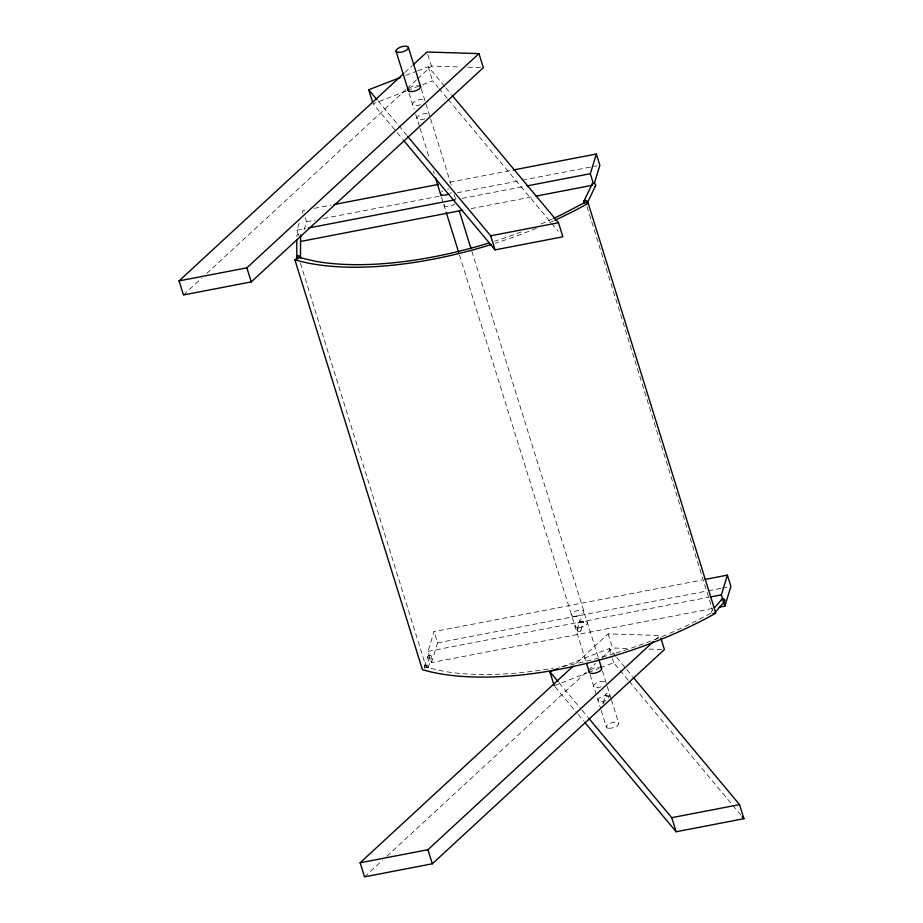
<?xml version="1.0" encoding="UTF-8"?>
<svg xmlns="http://www.w3.org/2000/svg" width="923" height="923" viewBox="0 0 923 923"><rect width="100%" height="100%" fill="white"/><g stroke="black" fill="none" stroke-linecap="round" stroke-linejoin="round"><path stroke-width="0.69" stroke-dasharray="4.62 3.46" d="M298.533 235.227L296.975 230.219L299.387 222.328M302.202 213.132L303.009 210.502L307.232 209.694M304.094 229.654L306.505 221.774L304.948 216.767M712.198 608.545L431.537 662.61L428.03 651.35L434.052 631.644L702.022 580.025M431.537 662.61L437.56 642.904L434.052 631.644M577.187 629.451L579.909 620.568M580.902 630.524L583.624 621.64M603.065 703.314L605.788 694.431M608.73 698.042L609.503 695.504M424.315 666.706L427.926 656.438M429.783 656.98L426.172 667.248L423.357 669.083M428.03 667.79L431.641 657.522M404.77 72.548L412.189 65.706M183.446 294.968L201.456 278.342M206.752 273.45L405.982 89.566M407.043 88.585L416.573 79.782M417.634 78.813L431.41 66.087L460.877 66.998M576.31 663.233L608.107 633.893L660.026 635.486L654.753 640.354M364.516 876.85L382.537 860.224M386.772 856.313L587.051 671.448M588.113 670.467L595.531 663.625M601.888 657.753L612.491 647.969L629.324 648.488M424.811 665.91L425.215 665.633A1.961 1.881 19.4 0 1 427.534 666.014L428.03 666.844A1.869 1.788 19.4 0 1 427.522 668.587L427.13 668.863A1.961 1.881 19.4 0 1 425.665 668.99M710.595 613.31L690.208 623.971A219.386 88.862 -17.3 0 1 682.708 627.536M405.728 75.421L416.296 71.325M417.611 70.806L428.191 66.71L444.817 86.635M406.143 91.042L373.111 103.838L396.209 131.504M407.458 90.523L432.564 80.797L438.113 87.431M561.692 667.029L609.261 648.592L615.733 656.334M554.181 685.72L587.213 672.913M588.539 672.405L599.108 668.31M600.435 667.802L613.645 662.679L619.183 669.313M712.868 610.322L712.071 610.588A1.708 1.558 41 0 0 711.598 612.491M314.281 208.333L331.207 205.068M449.686 182.258L511.734 170.305M306.505 221.774L314.974 220.136M323.431 218.509L439.083 196.23M457.416 192.699L520.884 180.481M522.291 180.204L597.043 165.805M296.975 230.219L305.444 228.581M461.985 198.433L525.452 186.204M471.134 208.61L534.602 196.38M437.56 642.904L706.937 591.02M708.345 590.743L721.048 588.297M722.455 588.032L728.097 586.936M428.03 651.35L708.691 597.285M467.903 67.217L480.525 67.598M648.973 649.088L661.606 649.48M445.74 87.731L451.289 94.377M439.036 88.539L447.355 98.496M448.278 99.603L550.846 222.42M551.769 223.528L558.242 231.281M377.969 100.826L406.605 135.116M397.132 132.6L402.67 139.246M616.656 657.441L625.898 668.506M626.821 669.613L632.359 676.259M620.118 670.421L628.425 680.378M629.348 681.486L731.927 804.302M732.85 805.41L741.169 815.367M559.038 682.708L581.213 709.256M582.136 710.364L587.686 716.998M555.115 686.827L577.279 713.375M578.202 714.483L583.751 721.128M586.982 206.544L712.671 610.438M427.822 54.572L431.41 66.087M608.107 633.893L612.491 647.969M428.191 66.71L432.564 80.797M609.261 648.592L612.053 657.557M612.445 658.837L613.645 662.679M421.223 88.643L430.222 117.556M430.649 118.929L451.647 186.377M454.208 194.638L456.343 201.479M471.78 251.079L598.577 658.537M602.431 670.929L610.991 698.457M611.418 699.83L618.71 723.24M409.085 93.131L414.139 109.329M415.731 114.452L419.619 126.901M420.046 128.274L429.472 158.56M433.325 170.951L434.179 173.709M441.471 197.107L445.751 210.871M459.458 254.921L585.828 661.006M590.109 674.771L600.815 709.176M601.242 710.56L606.388 727.082M300.425 263.193L426.172 667.248L444.182 671.367A219.386 88.862 -17.3 0 0 553.108 668.194M297.091 236.68A1.869 1.523 0.3 0 1 296.883 236.3L296.871 235.492A1.961 1.604 0.3 0 1 298.694 234.28M424.442 667.687A1.869 1.788 19.4 0 1 424.938 665.945M553.442 220.897A224.635 90.996 -17.3 0 1 549.508 222.674M536.378 228.281A224.635 90.996 -17.3 0 1 495.489 243.187M552.635 218.843A219.386 88.862 -17.3 0 1 541.04 223.966M521.149 231.973A219.386 88.862 -17.3 0 1 494.751 241.18M681.451 628.125A219.386 88.862 -17.3 0 1 667.283 634.389M665.979 634.943A219.386 88.862 -17.3 0 1 615.71 653.115M614.395 653.519A219.386 88.862 -17.3 0 1 558.623 667.191M603.007 703.764A1.938 1.708 17 0 1 604.403 702.172M455.051 203.81A6.449 2.619 -17.3 0 1 446.328 206.487A6.449 2.619 -17.3 0 1 445.301 202.945M451.543 192.538A6.449 2.619 -17.3 0 1 450.378 193.334M441.794 191.672A6.449 2.619 -17.3 0 1 442.948 190.888M447.563 189.192A6.449 2.619 -17.3 0 1 449.12 188.984M601.092 686.758A6.449 2.619 -17.3 0 1 593.743 686.527A6.449 2.619 -17.3 0 1 598.565 682.085A6.449 2.619 -17.3 0 1 605.903 682.305M605.996 700.638A6.449 2.619 -17.3 0 1 598.266 700.799A6.449 2.619 -17.3 0 1 602.419 696.357A6.449 2.619 -17.3 0 1 610.149 696.196M590.247 670.179A6.449 2.619 -17.3 0 1 598.854 667.191M420.542 104.68A6.449 2.619 -17.3 0 1 412.754 104.784A6.449 2.619 -17.3 0 1 417.311 100.261A6.449 2.619 -17.3 0 1 424.834 100.422M424.926 118.755A6.449 2.619 -17.3 0 1 417.184 118.929A6.449 2.619 -17.3 0 1 421.35 114.475A6.449 2.619 -17.3 0 1 429.08 114.314M409.177 88.296A6.449 2.619 -17.3 0 1 417.773 85.308M428.826 655.365L428.422 655.642A1.869 1.788 19.4 0 0 427.926 657.384L428.422 658.226A1.961 1.881 19.4 0 0 430.741 658.595L431.145 658.318A1.869 1.788 19.4 0 0 431.641 656.576L431.145 655.745A1.961 1.881 19.4 0 0 428.826 655.365M577.406 630.778A1.938 1.708 17 0 0 580.729 630.94A1.938 1.708 17 0 0 579.021 628.263A1.938 1.708 17 0 0 577.406 630.778M580.117 621.883A1.938 1.708 17 0 0 583.44 622.044A1.938 1.708 17 0 0 581.732 619.379A1.938 1.708 17 0 0 580.117 621.883M605.996 695.746A1.938 1.708 17 0 0 609.318 695.907A1.938 1.708 17 0 0 607.611 693.242A1.938 1.708 17 0 0 605.996 695.746M578.779 627.628A6.449 2.619 -17.3 0 0 587.386 622.61A6.449 2.619 -17.3 0 0 577.51 623.279A6.449 2.619 -17.3 0 0 578.779 627.628M575.271 616.368A6.449 2.619 -17.3 0 0 583.89 611.338A6.449 2.619 -17.3 0 0 574.002 612.018A6.449 2.619 -17.3 0 0 575.271 616.368M608.742 728.282A6.449 2.619 -17.3 0 0 618.698 723.944A6.449 2.619 -17.3 0 0 610.195 723.24A6.449 2.619 -17.3 0 0 608.742 728.282"/><path stroke-width="1.38" d="M298.152 258.901A1.869 1.523 0.3 0 1 296.779 257.84L296.791 240.211M300.483 257.736L300.575 235.388A1.869 1.523 0.3 0 0 300.379 235.019M296.698 257.436L296.756 257.032A1.961 1.604 0.3 0 1 298.591 255.821L299.087 255.856A1.869 1.523 0.3 0 1 300.46 256.929L300.54 257.332M300.644 235.792L300.586 236.207A1.961 1.604 0.3 0 1 300.402 236.588M593.443 183.723L590.328 173.709L596.362 154.003L513.142 170.028M594.239 183.654L599.858 165.263L596.362 154.003M719.248 607.196L724.89 606.111L721.382 594.839L727.405 575.133L704.849 579.482M724.89 606.111L730.912 586.393L727.405 575.133M583.947 201.099L592.185 183.977M587.247 203.106L595.485 185.973M714.494 607.738L721.751 599.373M714.529 613.068L724.52 601.565M413.25 64.725L427.026 52.011L478.956 53.603L483.34 67.691L251.241 281.907L183.446 294.968L179.062 280.892L403.72 73.528M179.062 280.892L246.856 267.832L478.956 53.603M660.822 638.047L664.41 649.561L432.322 863.79L364.516 876.85L360.132 862.774L573.137 666.164M360.132 862.774L427.937 849.714L653.703 641.323M553.904 218.255A219.386 88.862 -17.3 0 0 562.661 214.101L585.597 202.102L588.228 203.314L715.775 613.184A224.635 90.996 -17.3 0 1 422.422 669.683L294.875 259.825L298.625 257.379L316.635 261.497A219.386 88.862 -17.3 0 0 489.49 242.841M724.209 601.854L723.84 602.038A1.788 1.638 41 0 1 723.413 602.119M714.229 613.345L713.848 613.541A1.788 1.638 41 0 1 712.983 613.587M372.707 102.568L368.727 89.762L400.444 77.474M554.181 685.72L549.808 671.644L557.734 668.575M334.034 204.525L438.402 184.427M308.259 228.039L454.935 199.783M526.86 185.938L590.328 173.709M300.483 241.48L462.677 210.236M536.009 196.114L592.428 185.246M407.528 136.223L490.678 235.792L558.484 222.731L562.868 236.807L495.063 249.868L403.593 140.354M710.099 597.019L721.382 594.839M588.609 718.106L671.759 817.663L739.554 804.614L743.938 818.689L676.144 831.75L584.674 722.224M452.212 95.484L558.484 222.731M368.727 89.762L377.046 99.719M633.293 677.367L739.554 804.614M742.092 816.474L743.938 818.689M549.808 671.644L558.115 681.601M724.682 599.95L724.451 599.558A1.8 1.638 41 0 0 722.859 598.819L722.063 599.096A1.708 1.558 41 0 0 721.463 600.573M490.678 235.792L495.063 249.868M671.759 817.663L676.144 831.75M408.381 47.35L420.796 87.27M459.354 211.159L470.915 248.322M599.004 659.91L601.577 668.171A6.449 2.619 -17.3 0 1 595.9 672.925A6.449 2.619 -17.3 0 1 589.243 671.771M396.059 51.192L408.485 91.112M435.471 177.839L441.032 195.734M446.178 212.244L458.604 252.164M586.682 663.752L589.255 672.013M246.856 267.832L251.241 281.907M427.937 849.714L432.322 863.79M300.483 257.736A1.961 1.604 0.3 0 1 300.298 258.117M724.578 599.904A1.708 1.558 41 0 1 724.105 601.808M588.228 203.314A224.635 90.996 -17.3 0 1 554.746 220.309M491.44 244.468A224.635 90.996 -17.3 0 1 294.875 259.825M584.697 203.487A1.927 1.65 25.7 0 1 584.04 200.983A1.927 1.65 25.7 0 1 586.786 200.914A1.927 1.65 25.7 0 1 586.959 203.429M592.024 185.246A1.927 1.65 25.7 0 1 593.154 183.319A1.927 1.65 25.7 0 1 595.531 184.415A1.927 1.65 25.7 0 1 594.804 186.527M448.97 194.038A6.449 2.619 -17.3 0 1 440.525 193.288M600.077 667.341A6.449 2.619 -17.3 0 1 600.988 667.698M419.919 85.816A6.449 2.619 -17.3 0 1 414.831 91.042A6.449 2.619 -17.3 0 1 408.474 89.116M398.413 52.392A6.449 2.619 -17.3 0 0 408.37 48.065A6.449 2.619 -17.3 0 0 399.867 47.361A6.449 2.619 -17.3 0 0 398.413 52.392"/></g></svg>
